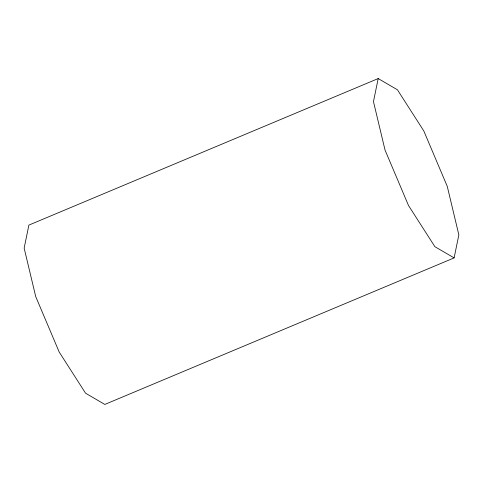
<?xml version="1.0" encoding="UTF-8"?>
<svg xmlns="http://www.w3.org/2000/svg" width="483" height="483" viewBox="0 0 483 483"><rect width="100%" height="100%" fill="white"/><g stroke="black" fill="none" stroke-linecap="round" stroke-linejoin="round"><path stroke-width="0.72" d="M378.195 78.566L373.462 101.605L385.042 150.092L408.503 205.504L434.893 246.686L454.123 257.898L458.85 234.865L447.27 186.378L423.808 130.959L397.424 89.784L378.195 78.566L28.877 225.102L24.15 248.135L35.73 296.622L59.192 352.041L85.576 393.216L104.805 404.434L454.123 257.898"/></g></svg>
